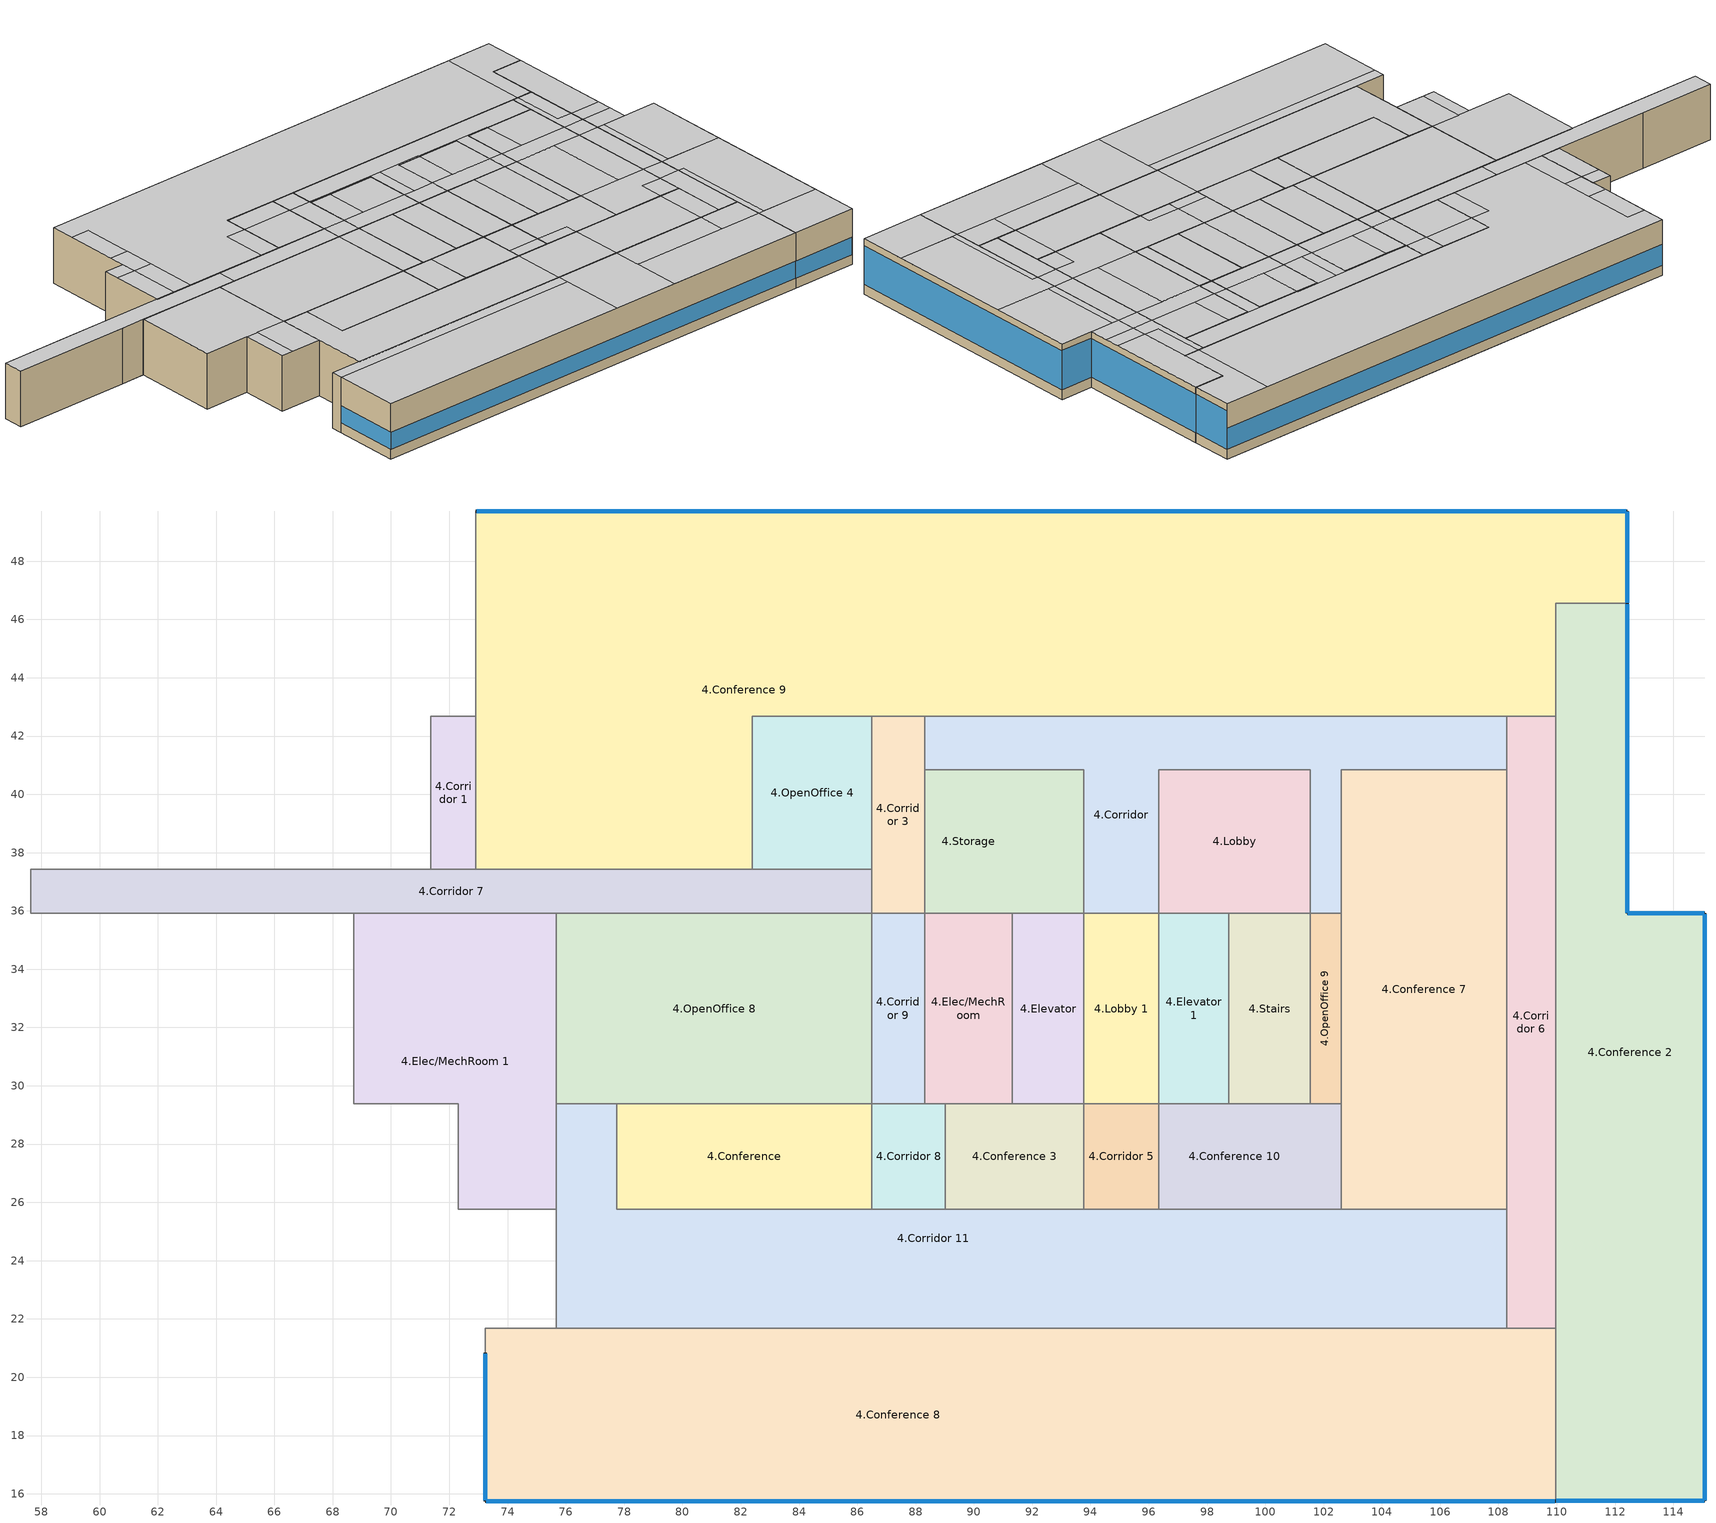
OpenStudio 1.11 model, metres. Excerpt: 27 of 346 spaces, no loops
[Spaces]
4.Conference 8
 floor to P3.Parking Garage: 101.54,21.68 101.54,15.75 73.24,15.75 73.24,21.68 z15.09
 floor to P3.Parking Garage 1: 101.54,21.68 109.96,21.68 109.96,15.75 101.54,15.75 z15.09
 wall outside: 73.24,20.83 73.24,15.75 109.96,15.75 z15.09:19.35
 wall to 4.Corridor 4: 75.68,21.68 73.24,21.68 73.24,20.83 z15.09:19.35
 wall to 4.Corridor 11: 108.28,21.68 75.68,21.68 z15.09:19.35
 wall to 4.Corridor 6: 109.96,21.68 108.28,21.68 z15.09:19.35
 wall to 4.Conference 2: 109.96,15.75 109.96,21.68 z15.09:19.35
 window: 73.24,20.81 73.24,15.78 z15.85:17.17; 73.27,15.75 109.93,15.75 z15.85:17.16
 ceiling to 5.OpenOffice 11: 93.77,20.83 93.77,21.68 73.24,21.68 73.24,20.83 z19.35; 98.97,19.51 106.62,19.51 106.62,21.68 98.97,21.68 z19.35
 ceiling to 5.Conference: 109.96,19.51 109.96,21.68 106.62,21.68 106.62,19.51 z19.35
 ceiling to 5.OpenOffice 1: 93.77,15.75 93.77,20.83 73.24,20.83 73.24,15.75 z19.35
 ceiling to 5.OpenOffice 12: 98.97,15.75 98.97,21.68 93.77,21.68 93.77,15.75 z19.35
 ceiling to 5.OpenOffice 3: 109.96,15.75 109.96,19.51 98.97,19.51 98.97,15.75 z19.35
4.Conference 2
 floor to P3.Parking Garage 1: 112.41,46.55 112.41,35.92 115.08,35.92 115.08,15.75 109.96,15.75 109.96,46.55 z15.09
 wall outside (Spandrel Wall Const): 109.96,15.75 115.08,15.75 115.08,35.92 112.41,35.92 112.41,46.55 z15.09:19.35
 wall to 4.Corridor 6: 109.96,42.67 109.96,21.68 z15.09:19.35
 wall to 4.Conference 9: 112.41,46.55 109.96,46.55 109.96,42.67 z15.09:19.35
 window: 112.41,35.94 112.41,46.53 / 115.08,15.78 115.08,35.89 z15.85:18.83; 109.98,15.75 115.05,15.75 z15.85:17.17; 115.05,35.92 112.44,35.92 z15.85:18.87
 ceiling to 5.Conference 11: 110.5,29.38 110.5,35.92 109.96,35.92 109.96,29.38 z19.35
 ceiling to 5.OpenOffice 9: 115.08,29.38 115.08,35.92 110.5,35.92 110.5,29.38 z19.35
 ceiling to 5.Conference 10: 112.41,38.61 112.41,46.55 109.96,46.55 109.96,38.61 z19.35
 ceiling to 5.OpenOffice 14: 112.41,37.43 112.41,38.61 109.96,38.61 109.96,37.43 z19.35
 ceiling to 5.OpenOffice 11: 115.08,19.51 115.08,29.38 109.96,29.38 109.96,27.67 110.41,27.67 110.41,19.51 z19.35
 ceiling to 5.Conference: 110.41,19.51 110.41,27.67 109.96,27.67 109.96,19.51 z19.35
 ceiling to 5.OpenOffice 3: 115.08,15.75 115.08,19.51 109.96,19.51 109.96,15.75 z19.35
 ceiling to 5.Corridor 2: 112.41,35.92 112.41,37.43 109.96,37.43 109.96,35.92 z19.35
4.Corridor 11
 floor to P3.Parking Garage: 77.75,29.38 77.75,25.76 101.54,25.76 101.54,21.68 75.68,21.68 75.68,29.38 z15.09
 floor to P3.Parking Garage 1: 108.28,25.76 108.28,21.68 101.54,21.68 101.54,25.76 z15.09
 wall to 4.Corridor 4: 75.68,25.76 75.68,21.68 z15.09:19.35
 wall to 4.Elec/MechRoom 1: 75.68,29.38 75.68,25.76 z15.09:19.35
 wall to 4.OpenOffice 8: 77.75,29.38 75.68,29.38 z15.09:19.35
 wall to 4.Conference: 86.5,25.76 77.75,25.76 77.75,29.38 z15.09:19.35
 wall to 4.Corridor 8: 89.02,25.76 86.5,25.76 z15.09:19.35
 wall to 4.Conference 3: 93.77,25.76 89.02,25.76 z15.09:19.35
 wall to 4.Corridor 5: 96.34,25.76 93.77,25.76 z15.09:19.35
 wall to 4.Conference 10: 102.61,25.76 96.34,25.76 z15.09:19.35
 wall to 4.Conference 7: 108.28,25.76 102.61,25.76 z15.09:19.35
 wall to 4.Corridor 6: 108.28,21.68 108.28,25.76 z15.09:19.35
 ceiling to 5.Conference: 108.28,21.68 108.28,25.76 106.62,25.76 106.62,21.68 z19.35
 ceiling to 5.OpenOffice 12: 98.97,21.68 98.97,25.76 93.77,25.76 93.77,21.68 z19.35
 ceiling to 5.OpenOffice 11: 93.77,21.68 93.77,25.76 77.75,25.76 77.75,29.38 75.68,29.38 75.68,21.68 z19.35; 106.62,21.68 106.62,25.76 98.97,25.76 98.97,21.68 z19.35
4.Corridor 6
 floor to P3.Parking Garage 1: 109.96,42.67 109.96,21.68 108.28,21.68 108.28,42.67 z15.09
 wall to 4.Conference 7: 108.28,40.85 108.28,25.76 z15.09:19.35
 wall to 4.Corridor: 108.28,42.67 108.28,40.85 z15.09:19.35
 wall to 4.Conference 9: 109.96,42.67 108.28,42.67 z15.09:19.35
 ceiling to 5.OpenOffice 14: 109.96,37.43 109.96,38.61 108.76,38.61 108.76,42.67 108.28,42.67 108.28,37.43 z19.35
 ceiling to 5.Conference: 109.96,21.68 109.96,27.67 108.28,27.67 108.28,21.68 z19.35
 ceiling to 5.OpenOffice 11: 109.96,27.67 109.96,29.38 108.28,29.38 108.28,27.67 z19.35
 ceiling to 5.Conference 11: 109.96,29.38 109.96,35.92 108.28,35.92 108.28,29.38 z19.35
 ceiling to 5.Conference 10: 109.96,38.61 109.96,42.67 108.76,42.67 108.76,38.61 z19.35
 ceiling to 5.Corridor 2: 109.96,35.92 109.96,37.43 108.28,37.43 108.28,35.92 z19.35
4.Elec/MechRoom 1
 floor to P3.Parking Garage: 75.68,35.92 75.68,25.76 72.31,25.76 72.31,29.38 68.73,29.38 68.73,35.92 z15.09
 wall to 4.OpenOffice 8: 75.68,29.38 75.68,35.92 z15.09:19.35
 wall to 4.Corridor 4: 68.73,35.92 68.73,29.38 72.31,29.38 72.31,25.76 75.68,25.76 z15.09:19.35
 wall to 4.Corridor 7: 75.68,35.92 68.73,35.92 z15.09:19.35
 ceiling to 5.OpenOffice 11: 75.68,25.76 75.68,29.38 73.27,29.38 73.26,25.76 z19.35
 ceiling to 5.Elec/MechRoom 1: 75.68,29.38 75.68,35.92 68.73,35.92 68.73,29.38 z19.35
 ceiling to 5.OpenOffice 7: 73.26,25.76 73.27,29.38 72.31,29.38 72.31,25.76 z19.35
4.Conference
 floor to P3.Parking Garage: 86.5,29.38 86.5,25.76 77.75,25.76 77.75,29.38 z15.09
 wall to 4.Corridor 8: 86.5,25.76 86.5,29.38 z15.09:19.35
 wall to 4.OpenOffice 8: 86.5,29.38 77.75,29.38 z15.09:19.35
 ceiling to 5.OpenOffice 11: 86.5,25.76 86.5,29.38 77.75,29.38 77.75,25.76 z19.35
4.Corridor 8
 floor to P3.Parking Garage: 89.02,29.38 89.02,25.76 86.5,25.76 86.5,29.38 z15.09
 wall to 4.Elec/MechRoom: 89.02,29.38 88.31,29.38 z15.09:19.35
 wall to 4.Conference 3: 89.02,25.76 89.02,29.38 z15.09:19.35
 wall to 4.Corridor 9: 88.31,29.38 86.5,29.38 z15.09:19.35
 ceiling to 5.OpenOffice 11: 89.02,25.76 89.02,29.38 86.5,29.38 86.5,25.76 z19.35
4.Conference 3
 floor to P3.Parking Garage: 93.77,29.38 93.77,25.76 89.02,25.76 89.02,29.38 z15.09
 wall to 4.Elevator: 93.77,29.38 91.32,29.38 z15.09:19.35
 wall to 4.Corridor 5: 93.77,25.76 93.77,29.38 z15.09:19.35
 wall to 4.Elec/MechRoom: 91.32,29.38 89.02,29.38 z15.09:19.35
 ceiling to 5.OpenOffice 11: 93.77,25.76 93.77,29.38 89.02,29.38 89.02,25.76 z19.35
4.Corridor 5
 floor to P3.Parking Garage: 96.34,29.38 96.34,25.76 93.77,25.76 93.77,29.38 z15.09
 wall to 4.Lobby 1: 96.34,29.38 93.77,29.38 z15.09:19.35
 wall to 4.Conference 10: 96.34,25.76 96.34,29.38 z15.09:19.35
 ceiling to 5.OpenOffice 12: 96.34,25.76 96.34,26.71 93.77,26.71 93.77,25.76 z19.35
 ceiling to 5.OpenOffice 11: 96.34,26.71 96.34,29.38 93.77,29.38 93.77,26.71 z19.35
4.Conference 10
 floor to P3.Parking Garage: 101.54,29.38 101.54,25.76 96.34,25.76 96.34,29.38 z15.09
 floor to P3.Parking Garage 1: 102.61,29.38 102.61,25.76 101.54,25.76 101.54,29.38 z15.09
 wall to 4.Elevator 1: 98.75,29.38 96.34,29.38 z15.09:19.35
 wall to 4.Stairs: 101.54,29.38 98.75,29.38 z15.09:19.35
 wall to 4.OpenOffice 9: 102.61,29.38 101.54,29.38 z15.09:19.35
 wall to 4.Conference 7: 102.61,25.76 102.61,29.38 z15.09:19.35
 ceiling to 5.OpenOffice 12: 98.97,25.76 98.97,26.71 96.34,26.71 96.34,25.76 z19.35
 ceiling to 5.OpenOffice 11: 102.61,25.76 102.61,29.38 96.34,29.38 96.34,26.71 98.97,26.71 98.97,25.76 z19.35
4.Conference 7
 floor to P3.Parking Garage 1: 108.28,40.85 108.28,25.76 102.61,25.76 102.61,40.85 z15.09
 wall to 4.OpenOffice 9: 102.61,35.92 102.61,29.38 z15.09:19.35
 wall to 4.Corridor: 108.28,40.85 102.61,40.85 102.61,35.92 z15.09:19.35
 ceiling to 5.Conference 9: 104.37,37.43 104.37,40.85 102.61,40.85 102.61,37.43 z19.35
 ceiling to 5.Conference 11: 108.28,29.38 108.28,35.92 106,35.92 106,29.38 z19.35
 ceiling to 5.Corridor 2: 108.28,35.92 108.28,37.43 102.61,37.43 102.61,35.92 z19.35
 ceiling to 5.OpenOffice 11: 106.62,25.76 106.62,27.67 108.28,27.67 108.28,29.38 102.61,29.38 102.61,25.76 z19.35
 ceiling to 5.PrintRoom: 106,29.38 106,35.92 102.61,35.92 102.61,29.38 z19.35
 ceiling to 5.Conference: 108.28,25.76 108.28,27.67 106.62,27.67 106.62,25.76 z19.35
 ceiling to 5.OpenOffice 14: 108.28,37.43 108.28,40.85 104.37,40.85 104.37,37.43 z19.35
4.OpenOffice 8
 floor to P3.Parking Garage: 86.5,35.92 86.5,29.38 75.68,29.38 75.68,35.92 z15.09
 wall to 4.Corridor 7: 86.5,35.92 75.68,35.92 z15.09:19.35
 wall to 4.Corridor 9: 86.5,29.38 86.5,35.92 z15.09:19.35
 ceiling to 5.Restroom: 86.5,29.38 86.5,35.92 75.68,35.92 75.68,29.38 z19.35
4.Corridor 9
 floor to P3.Parking Garage: 88.31,35.92 88.31,29.38 86.5,29.38 86.5,35.92 z15.09
 wall to 4.Corridor 3: 88.31,35.92 86.5,35.92 z15.09:19.35
 wall to 4.Elec/MechRoom: 88.31,29.38 88.31,35.92 z15.09:19.35
 ceiling to 5.Corridor: 88.31,29.38 88.31,35.92 86.5,35.92 86.5,29.38 z19.35
4.Elec/MechRoom
 floor to P3.Parking Garage: 91.32,35.92 91.32,29.38 88.31,29.38 88.31,35.92 z15.09
 wall to 4.Elevator: 91.32,29.38 91.32,35.92 z15.09:19.35
 wall to 4.Storage: 91.32,35.92 88.31,35.92 z15.09:19.35
 ceiling to 5.Elec/MechRoom: 91.32,29.38 91.32,35.92 88.31,35.92 88.31,29.38 z19.35
4.Elevator
 floor to P3.Elevator: 93.77,35.92 93.77,29.38 91.32,29.38 91.32,35.92 z15.09
 wall to 4.Storage: 93.77,35.92 91.32,35.92 z15.09:19.35
 wall to 4.Lobby 1: 93.77,29.38 93.77,35.92 z15.09:19.35
 ceiling to 5.Elevator 1: 93.77,29.38 93.77,35.92 91.32,35.92 91.32,29.38 z19.35
4.Lobby 1
 floor to P3.Lobby: 96.34,35.92 96.34,29.38 93.77,29.38 93.77,35.92 z15.09
 wall to 4.Elevator 1: 96.34,29.38 96.34,35.92 z15.09:19.35
 wall to 4.Corridor: 96.34,35.92 93.77,35.92 z15.09:19.35
 ceiling to 5.Lobby 1: 96.34,29.38 96.34,35.92 93.77,35.92 93.77,29.38 z19.35
4.Elevator 1
 floor to P3.Elevator 1: 98.75,35.92 98.75,29.38 96.34,29.38 96.34,35.92 z15.09
 wall to 4.Stairs: 98.75,29.38 98.75,35.92 z15.09:19.35
 wall to 4.Lobby: 98.75,35.92 96.34,35.92 z15.09:19.35
 ceiling to 5.Elevator: 98.75,29.38 98.75,35.92 96.34,35.92 96.34,29.38 z19.35
4.Stairs
 floor to P3.Stairs 2: 101.54,35.92 101.54,29.38 98.75,29.38 98.75,35.92 z15.09
 wall to 4.OpenOffice 9: 101.54,29.38 101.54,35.92 z15.09:19.35
 wall to 4.Lobby: 101.54,35.92 98.75,35.92 z15.09:19.35
 ceiling to 5.Stairs 1: 101.54,29.38 101.54,35.92 98.75,35.92 98.75,29.38 z19.35
4.OpenOffice 9
 floor to P3.Parking Garage 1: 102.61,35.92 102.61,29.38 101.54,29.38 101.54,35.92 z15.09
 wall to 4.Corridor: 102.61,35.92 101.54,35.92 z15.09:19.35
 ceiling to 5.PrintRoom: 102.61,29.38 102.61,35.92 101.54,35.92 101.54,29.38 z19.35
4.Corridor 7
 floor to P3.Parking Garage: 86.5,37.43 86.5,35.92 57.64,35.92 57.64,37.43 z15.09
 wall to 4.Corridor 4: 66.88,35.92 68.73,35.92 z15.09:19.35
 wall to 4.Restroom 4: 57.64,35.92 66.88,35.92 z15.09:19.35
 wall to 4.Corridor 10: 57.64,37.43 57.64,35.92 z15.09:19.35
 wall to 4.BreakRoom: 63.7,37.43 57.64,37.43 z15.09:19.35
 wall to 4.Storage 1: 71.36,37.43 63.7,37.43 z15.09:19.35
 wall to 4.Corridor 1: 72.91,37.43 71.36,37.43 z15.09:19.35
 wall to 4.Conference 9: 82.39,37.43 72.91,37.43 z15.09:19.35
 wall to 4.OpenOffice 4: 86.5,37.43 82.39,37.43 z15.09:19.35
 wall to 4.Corridor 3: 86.5,35.92 86.5,37.43 z15.09:19.35
 ceiling to 5.Corridor 2: 86.5,35.92 86.5,37.43 77,37.43 77,35.92 z19.35
 ceiling to 5.Corridor 3: 77,35.92 77,37.43 57.64,37.43 57.64,35.92 z19.35
4.Corridor 3
 floor to P3.Parking Garage: 88.31,42.67 88.31,35.92 86.5,35.92 86.5,42.67 z15.09
 wall to 4.Storage: 88.31,35.92 88.31,40.85 z15.09:19.35
 wall to 4.OpenOffice 4: 86.5,42.67 86.5,37.43 z15.09:19.35
 wall to 4.Conference 9: 88.31,42.67 86.5,42.67 z15.09:19.35
 wall to 4.Corridor: 88.31,40.85 88.31,42.67 z15.09:19.35
 ceiling to 5.OpenOffice 14: 88.31,40.93 88.31,42.67 86.5,42.67 86.5,40.93 z19.35
 ceiling to 5.Conference 8: 88.31,37.43 88.31,40.93 86.5,40.93 86.5,37.43 z19.35
 ceiling to 5.Corridor 2: 88.31,35.92 88.31,37.43 86.5,37.43 86.5,35.92 z19.35
4.Storage
 floor to P3.Parking Garage 1: 93.77,40.85 93.77,35.92 91.32,35.92 91.32,40.85 z15.09
 floor to P3.Parking Garage: 88.31,40.85 91.32,40.85 91.32,35.92 88.31,35.92 z15.09
 wall to 4.Corridor: 93.77,35.92 93.77,40.85 88.31,40.85 z15.09:19.35
 ceiling to 5.Corridor 2: 93.77,35.92 93.77,37.43 88.31,37.43 88.31,35.92 z19.35
 ceiling to 5.Lobby: 93.77,37.43 93.77,40.85 90.09,40.85 90.09,37.43 z19.35
 ceiling to 5.Conference 8: 90.09,37.43 90.09,40.85 88.31,40.85 88.31,37.43 z19.35
4.Corridor
 floor to P3.Parking Garage 1: 91.32,42.67 108.28,42.67 108.28,40.85 96.34,40.85 96.34,35.92 93.77,35.92 93.77,40.85 91.32,40.85 z15.09; 102.61,40.85 102.61,35.92 101.54,35.92 101.54,40.85 z15.09
 floor to P3.Parking Garage: 91.32,42.67 91.32,40.85 88.31,40.85 88.31,42.67 z15.09
 wall to 4.Conference 9: 108.28,42.67 88.31,42.67 z15.09:19.35
 wall to 4.Lobby: 96.34,35.92 96.34,40.85 101.54,40.85 101.54,35.92 z15.09:19.35
 ceiling to 5.Corridor 2: 102.61,35.92 102.61,37.43 101.54,37.43 101.54,35.92 z19.35; 96.34,35.92 96.34,37.43 93.77,37.43 93.77,35.92 z19.35
 ceiling to 5.Lobby: 94.66,37.43 94.66,40.93 90.09,40.93 90.09,40.85 93.77,40.85 93.77,37.43 z19.35
 ceiling to 5.Conference 6: 96.34,37.43 96.34,40.85 98.18,40.85 98.18,40.93 94.66,40.93 94.66,37.43 z19.35
 ceiling to 5.Conference 8: 90.09,40.85 90.09,40.93 88.31,40.93 88.31,40.85 z19.35
 ceiling to 5.OpenOffice 14: 108.28,40.85 108.28,42.67 88.31,42.67 88.31,40.93 104.37,40.93 104.37,40.85 z19.35
 ceiling to 5.Conference 9: 102.61,37.43 102.61,40.85 104.37,40.85 104.37,40.93 98.18,40.93 98.18,40.85 101.54,40.85 101.54,37.43 z19.35
4.Lobby
 floor to P3.Parking Garage 1: 101.54,40.85 101.54,35.92 96.34,35.92 96.34,40.85 z15.09
 ceiling to 5.Corridor 2: 101.54,35.92 101.54,37.43 96.34,37.43 96.34,35.92 z19.35
 ceiling to 5.Conference 9: 98.18,37.43 101.54,37.43 101.54,40.85 98.18,40.85 z19.35
 ceiling to 5.Conference 6: 98.18,37.43 98.18,40.85 96.34,40.85 96.34,37.43 z19.35
4.Corridor 1
 floor to P3.Parking Garage: 72.91,42.67 72.91,37.43 71.36,37.43 71.36,42.67 z15.09
 wall to 4.Conference 6: 72.91,42.67 71.36,42.67 z15.09:19.35
 wall to 4.Conference 9: 72.91,37.43 72.91,42.67 z15.09:19.35
 wall to 4.Storage 1: 71.36,42.67 71.36,37.43 z15.09:19.35
 ceiling to 5.Storage: 72.91,41.51 72.91,42.67 71.36,42.67 71.36,41.51 z19.35
 ceiling to 5.Conference 5: 72.91,37.43 72.91,41.51 71.36,41.51 71.36,37.43 z19.35
4.Conference 9
 floor to P3.Parking Garage 1: 112.41,49.72 112.41,46.55 109.96,46.55 109.96,42.67 91.32,42.67 91.32,49.72 z15.09
 floor to P3.Parking Garage: 72.91,49.72 91.32,49.72 91.32,42.67 82.39,42.67 82.39,37.43 72.91,37.43 z15.09
 wall outside: 112.41,46.55 112.41,49.72 72.91,49.72 z15.09:19.35
 wall to 4.OpenOffice 4: 82.39,37.43 82.39,42.67 86.5,42.67 z15.09:19.35
 wall to 4.Conference 6: 72.91,49.72 72.91,42.67 z15.09:19.35
 window: 112.39,49.72 72.94,49.72 z15.85:17.48; 112.41,46.58 112.41,49.7 z15.85:18.83
 ceiling to 5.Storage: 74.42,41.51 74.42,43.89 72.91,43.89 72.91,41.51 z19.35
 ceiling to 5.Conference 10: 109.96,42.67 109.96,46.55 112.41,46.55 112.41,49.72 108.76,49.72 108.76,42.67 z19.35
 ceiling to 5.Conference 5: 74.42,37.43 74.42,41.51 72.91,41.51 72.91,37.43 z19.35
 ceiling to 5.Conference 8: 82.39,37.43 82.39,40.93 80.85,40.93 80.85,37.43 z19.35
 ceiling to 5.OpenOffice 14: 80.85,37.43 80.85,40.93 82.39,40.93 82.39,42.67 108.76,42.67 108.76,49.72 72.91,49.72 72.91,47.88 74.42,47.88 74.42,37.43 z19.35
 ceiling to 5.Conference 12: 72.91,43.89 74.42,43.89 74.42,47.88 72.91,47.88 z19.35
4.OpenOffice 4
 floor to P3.Parking Garage: 86.5,42.67 86.5,37.43 82.39,37.43 82.39,42.67 z15.09
 ceiling to 5.Conference 8: 86.5,37.43 86.5,40.93 82.39,40.93 82.39,37.43 z19.35
 ceiling to 5.OpenOffice 14: 86.5,40.93 86.5,42.67 82.39,42.67 82.39,40.93 z19.35
[Building]
Building 1: Space Type=OpenOffice; Default Construction Set=Proposed Construction Set; Default Schedule Set=90.1-2007 - Office - OpenOffice Schedule Set
[ClimateZones]
Climate Zone Institution Name 1=ASHRAE; Climate Zone Document Name 1=ANSI/ASHRAE Standard 169; Climate Zone Document Year 1=2006; Climate Zone Institution Name 2=CEC; Climate Zone Document Name 2=California Climate Zone Descriptions; Climate Zone Document Year 2=1995
[Site]
Denver Intl Ap: Latitude {deg}=39.83; Longitude {deg}=-104.65; Time Zone {hr}=-7; Elevation {m}=1650
[SizingPeriod:DesignDay] Barometric Pressure {Pa}=83011; Sky Clearness=0; Rain Indicator=0; Snow Indicator=0; Day of Month=21; Daylight Saving Time Indicator=0; Dry-Bulb Temperature Range Modifier Type=DefaultMultipliers
Name | Maximum Dry-Bulb Temperature {C} | Daily Dry-Bulb Temperature Range {deltaC} | Humidity Indicating Conditions at Maximum Dry-Bulb | Wind Speed {m/s} | Wind Direction {deg} | Month | Day Type | Humidity Indicating Type | Solar Model Indicator | ASHRAE Taub | ASHRAE Taud
Denver Intl Ap Ann Clg .4% Condns DP=>MDB | 19.9 | 15.2 | 16 | 4.2 | 80 | 7 | SummerDesignDay | Dewpoint | ASHRAETau | 0.424 | 2.012
Denver Intl Ap Ann Hum_n 99.6% Condns DP=>MCDB | -11.7 | 0 | -21.5 | 3.3 | 160 | 12 | WinterDesignDay | Dewpoint | ASHRAEClearSky
Denver Intl Ap Ann Htg 99.6% Condns DB | -17.4 | 0 | -17.4 | 3.3 | 160 | 12 | WinterDesignDay | Wetbulb | ASHRAEClearSky
Denver Intl Ap Ann Clg .4% Condns WB=>MDB | 27.3 | 15.2 | 18.3 | 4.2 | 80 | 7 | SummerDesignDay | Wetbulb | ASHRAETau | 0.424 | 2.012
[Construction]
ExtSlabCarpet 4in ClimateZone 1-8: MAT-CC05 4 HW CONCRETE, CP02 CARPET PAD
Exterior Door: F08 Metal surface, I01 25mm insulation board
Interior Ceiling: M11 100mm lightweight concrete, F05 Ceiling air space resistance, F16 Acoustic tile
Interior Door; Interior Partition: G05 25mm wood
Interior Floor: F16 Acoustic tile, F05 Ceiling air space resistance, M11 100mm lightweight concrete
Interior Wall: G01a 19mm gypsum board, F04 Wall air space resistance, G01a 19mm gypsum board
Interior Window: Clear 3mm
90.1-2007 Nonres 5B Skylight without Curb: Theoretical Glass [146]
VE 1-45 C: VE 1-45 WM
Spandrel Wall Const: MAT-SHEATH 1, Wall Insulation Spandrel, 1/2IN Gypsum 1
Precast Concrete Panel Wall Construction: MAT-SHEATH 1, Wall Insulation Precast concrete panels, 1/2IN Gypsum 1
R-30 Roof Construction: Roof Membrane 1, Roof Insulation [14]_R-value 30.0 (ft^2*h*R/Btu), Metal Decking 1
[Material] Thermal Absorptance=0.9
Name | Roughness | Thickness {m} | Conductivity {W/m-K} | Density {kg/m3} | Specific Heat {J/kg-K} | Solar Absorptance | Visible Absorptance
Wall Insulation Spandrel | MediumRough | 0.0508 | 0.0432 | 91 | 837 | 0.5 | 0.5
MAT-CC05 4 HW CONCRETE | Rough | 0.1016 | 1.311 | 2240 | 836.8 | 0.7 | 0.7
F08 Metal surface | Smooth | 0.0008 | 45.28 | 7824 | 500 | 0.7 | 0.7
I01 25mm insulation board | MediumRough | 0.0254 | 0.03 | 43 | 1210 | 0.7 | 0.7
M11 100mm lightweight concrete | MediumRough | 0.1016 | 0.53 | 1280 | 840 | 0.7 | 0.7
F16 Acoustic tile | MediumSmooth | 0.0191 | 0.06 | 368 | 590 | 0.7 | 0.7
G05 25mm wood | MediumSmooth | 0.0254 | 0.15 | 608 | 1630 | 0.7 | 0.7
G01a 19mm gypsum board | MediumSmooth | 0.019 | 0.16 | 800 | 1090 | 0.7 | 0.7
1/2IN Gypsum 1 | Smooth | 0.01271 | 0.16 | 784.9 | 830 | 0.92 | 0.92
Roof Membrane 1 | VeryRough | 0.0095 | 0.16 | 1121.29 | 1460 | 0.7 | 0.7
Metal Decking 1 | MediumSmooth | 0.001524 | 45.006 | 7680 | 418.4 | 0.7 | 0.3
Wall Insulation Precast concrete panels | MediumRough | 0.0949646 | 0.045 | 265 | 836.8 | 0.7 | 0.7
Roof Insulation [14]_R-value 30.0 (ft^2*h*R/Btu) | MediumRough | 0.258882 | 0.049 | 265 | 836.8 | 0.7 | 0.7
[Material:NoMass] Thermal Absorptance=0.9; Solar Absorptance=0.7
Name | Roughness | Thermal Resistance {m2-K/W} | Visible Absorptance
CP02 CARPET PAD | Smooth | 0.1 | 0.8
MAT-SHEATH 1 | Rough | 0.36256 | 0.7
[WindowMaterial:Glazing] Optical Data Type=SpectralAverage; Thickness {m}=0.003; Infrared Transmittance at Normal Incidence=0
Name | Solar Transmittance at Normal Incidence | Front Side Solar Reflectance at Normal Incidence | Back Side Solar Reflectance at Normal Incidence | Visible Transmittance at Normal Incidence | Front Side Visible Reflectance at Normal Incidence | Back Side Visible Reflectance at Normal Incidence | Front Side Infrared Hemispherical Emissivity | Back Side Infrared Hemispherical Emissivity | Conductivity {W/m-K} | Dirt Correction Factor for Solar and Visible Transmittance | Solar Diffusing
Clear 3mm | 0.837 | 0.075 | 0 | 0.898 | 0.081 | 0 | 0.84 | 0.84 | 0.9 | 1 | Yes
Theoretical Glass [146] | 0.481761 | 0.468239 | 0.468239 | 0.621562 | 0.328438 | 0.328438 | 0.9 | 0.9 | 0.03026
[WindowMaterial:SimpleGlazingSystem]
VE 1-45 WM: U-Factor {W/m2-K}=2.39623; Solar Heat Gain Coefficient=0.285; Visible Transmittance=0.336
[Material:AirGap]
Name | Thermal Resistance {m2-K/W}
F05 Ceiling air space resistance | 0.18
F04 Wall air space resistance | 0.15
[DefaultSurfaceConstructions]
Name | Floor Construction | Wall Construction | Roof Ceiling Construction
Default Surface Constructions 188 | Interior Floor | Interior Wall | Interior Ceiling
Default Surface Constructions 189 | ExtSlabCarpet 4in ClimateZone 1-8 | ExtSlabCarpet 4in ClimateZone 1-8 | ExtSlabCarpet 4in ClimateZone 1-8
Default Surface Constructions 187 adj ext wall insulation adj ext wall insulation adj roof insulation | ExtSlabCarpet 4in ClimateZone 1-8 | Precast Concrete Panel Wall Construction | R-30 Roof Construction
[DefaultSubSurfaceConstructions]
Name | Fixed Window Construction | Operable Window Construction | Door Construction | Skylight Construction | Tubular Daylight Dome Construction | Tubular Daylight Diffuser Construction
Default Sub Surface Constructions 125 | VE 1-45 C | VE 1-45 C | Exterior Door | 90.1-2007 Nonres 5B Skylight without Curb | Interior Window | Interior Window
Default Sub Surface Constructions 126 | Interior Window | Interior Window | Interior Door
[DefaultConstructionSet]
Proposed Construction Set: Default Exterior Surface Constructions=Default Surface Constructions 187 adj ext wall insulation adj ext wall insulation adj roof insulation; Default Interior Surface Constructions=Default Surface Constructions 188; Default Ground Contact Surface Constructions=Default Surface Constructions 189; Default Exterior SubSurface Constructions=Default Sub Surface Constructions 125; Default Interior SubSurface Constructions=Default Sub Surface Constructions 126; Interior Partition Construction=Interior Partition
[SpaceType] Standards Building Type=Office
Name | Default Schedule Set | Design Specification Outdoor Air Object | Standards Space Type
Conference | 90.1-2007 - Office - Conference Schedule Set | 90.1-2007 - Office - Conference Ventilation | Conference
Corridor | 90.1-2007 - Office - Corridor Schedule Set | 90.1-2007 - Office - Corridor Ventilation | Corridor
Elec/MechRoom | 90.1-2007 - Office - Elec/MechRoom Schedule Set | 90.1-2007 - Office - Elec/MechRoom Ventilation | Elec/MechRoom
Lobby | 90.1-2007 - Office - Lobby Schedule Set | 90.1-2007 - Office - Lobby Ventilation | Lobby
OpenOffice | 90.1-2007 - Office - OpenOffice Schedule Set | 90.1-2007 - Office - OpenOffice Ventilation | OpenOffice
Stair | 90.1-2007 - Office - Stair Schedule Set | 90.1-2007 - Office - Stair Ventilation | Stair
Storage | 90.1-2007 - Office - Storage Schedule Set | 90.1-2007 - Office - Storage Ventilation | Storage
Elevator |  |  | Corridor
Stairs | 90.1-2007 - Retail - Back_Space Schedule Set | 90.1-2007 - Retail - Back_Space Ventilation | Stair
[DefaultScheduleSet]
Name | Number of People Schedule | People Activity Level Schedule | Lighting Schedule | Electric Equipment Schedule | Infiltration Schedule
90.1-2007 - Office - Conference Schedule Set; 90.1-2007 - Office - Corridor Schedule Set; 90.1-2007 - Office - Lobby Schedule Set; 90.1-2007 - Office - OpenOffice Schedule Set | Medium Office Bldg Occ | Medium Office Activity | Office Bldg Light | Medium Office Bldg Equip | Medium Office Infil Quarter On
90.1-2007 - Office - Elec/MechRoom Schedule Set |  |  | Office Bldg Light | Medium Office Bldg Equip | Medium Office Infil Quarter On
90.1-2007 - Office - Stair Schedule Set; 90.1-2007 - Office - Storage Schedule Set |  |  | Office Bldg Light |  | Medium Office Infil Quarter On
90.1-2007 - Retail - Back_Space Schedule Set | Retail Bldg Occ | Retail Activity | Retail Bldg Light | Retail Bldg Equip | Retail Infil Half On
[Lights:Definition] Design Level Calculation Method=Watts/Area
Name | Watts per Space Floor Area {W/m2}
90.1-2007 - Office - Conference Lights Definition | 6.78126
90.1-2007 - Office - Corridor Lights Definition | 5.27432
90.1-2007 - Office - Elec/MechRoom Lights Definition | 6.45835
90.1-2007 - Office - Lobby Lights Definition | 16.5764
90.1-2007 - Office - OpenOffice Lights Definition | 3.33681
90.1-2007 - Office - Stair Lights Definition | 3.65973
90.1-2007 - Office - Storage Lights Definition | 3.01389
90.1-2007 - Retail - Back_Space Lights Definition | 8.61113
[Lights]
Name | Lights Definition | Space or SpaceType
90.1-2007 - Office - Conference Lights | 90.1-2007 - Office - Conference Lights Definition | Conference
90.1-2007 - Office - Corridor Lights | 90.1-2007 - Office - Corridor Lights Definition | Corridor
90.1-2007 - Office - Elec/MechRoom Lights | 90.1-2007 - Office - Elec/MechRoom Lights Definition | Elec/MechRoom
90.1-2007 - Office - Lobby Lights | 90.1-2007 - Office - Lobby Lights Definition | Lobby
90.1-2007 - Office - OpenOffice Lights | 90.1-2007 - Office - OpenOffice Lights Definition | OpenOffice
90.1-2007 - Office - Stair Lights | 90.1-2007 - Office - Stair Lights Definition | Stair
90.1-2007 - Office - Storage Lights | 90.1-2007 - Office - Storage Lights Definition | Storage
90.1-2007 - Retail - Back_Space Lights 1 | 90.1-2007 - Retail - Back_Space Lights Definition | Stairs
[DesignSpecification:OutdoorAir] Outdoor Air Method=Sum
Name | Outdoor Air Flow per Person {m3/s-person} | Outdoor Air Flow per Floor Area {m3/s-m2}
90.1-2007 - Office - Conference Ventilation; 90.1-2007 - Office - Lobby Ventilation; 90.1-2007 - Office - OpenOffice Ventilation | 0.00235974 | 0.0003048
90.1-2007 - Office - Corridor Ventilation; 90.1-2007 - Office - Stair Ventilation |  | 0.0003048
90.1-2007 - Office - Elec/MechRoom Ventilation; 90.1-2007 - Office - Storage Ventilation; 90.1-2007 - Retail - Back_Space Ventilation |  | 0.0006096
[People:Definition] Number of People Calculation Method=People/Area; Fraction Radiant=0.3
Name | People per Space Floor Area {person/m2}
90.1-2007 - Office - Conference People Definition | 0.538196
90.1-2007 - Office - Corridor People Definition | 0.0107639
90.1-2007 - Office - Lobby People Definition | 0.107639
90.1-2007 - Office - OpenOffice People Definition | 0.0565105
90.1-2007 - Retail - Back_Space People Definition | 0.0358438
[People]
Name | People Definition | Space or SpaceType
90.1-2007 - Office - Conference People | 90.1-2007 - Office - Conference People Definition | Conference
90.1-2007 - Office - Corridor People | 90.1-2007 - Office - Corridor People Definition | Corridor
90.1-2007 - Office - Lobby People | 90.1-2007 - Office - Lobby People Definition | Lobby
90.1-2007 - Office - OpenOffice People | 90.1-2007 - Office - OpenOffice People Definition | OpenOffice
90.1-2007 - Retail - Back_Space People 1 | 90.1-2007 - Retail - Back_Space People Definition | Stairs
[SpaceInfiltration:DesignFlowRate] Design Flow Rate Calculation Method=Flow/ExteriorArea; Flow per Exterior Surface Area {m3/s-m2}=0.000226568
Name | Space or SpaceType
90.1-2007 - Office - Conference Infiltration | Conference
90.1-2007 - Office - Corridor Infiltration | Corridor
90.1-2007 - Office - Elec/MechRoom Infiltration | Elec/MechRoom
90.1-2007 - Office - Lobby Infiltration | Lobby
90.1-2007 - Office - OpenOffice Infiltration | OpenOffice
90.1-2007 - Office - Stair Infiltration | Stair
90.1-2007 - Office - Storage Infiltration | Storage
90.1-2007 - Retail - Back_Space Infiltration 1 | Stairs
[ElectricEquipment:Definition] Design Level Calculation Method=Watts/Area
Name | Watts per Space Floor Area {W/m2}
90.1-2007 - Office - Conference Electric Equipment Definition | 3.98265
90.1-2007 - Office - Corridor Electric Equipment Definition | 1.72223
90.1-2007 - Office - Elec/MechRoom Electric Equipment Definition | 2.90626
90.1-2007 - Office - Lobby Electric Equipment Definition | 0.753474
90.1-2007 - Office - OpenOffice Electric Equipment Definition | 7.64238
Elevator Load | 107.639
90.1-2007 - Retail - Back_Space Electric Equipment Definition | 5.8771
[ElectricEquipment]
Name | Electric Equipment Definition | Space or SpaceType | Schedule
90.1-2007 - Office - Conference Electric Equipment | 90.1-2007 - Office - Conference Electric Equipment Definition | Conference
90.1-2007 - Office - Corridor Electric Equipment | 90.1-2007 - Office - Corridor Electric Equipment Definition | Corridor
90.1-2007 - Office - Elec/MechRoom Electric Equipment | 90.1-2007 - Office - Elec/MechRoom Electric Equipment Definition | Elec/MechRoom
90.1-2007 - Office - Lobby Electric Equipment | 90.1-2007 - Office - Lobby Electric Equipment Definition | Lobby
90.1-2007 - Office - OpenOffice Electric Equipment | 90.1-2007 - Office - OpenOffice Electric Equipment Definition | OpenOffice
Electric Equipment 1 | Elevator Load | Elevator | Elevator Commerical Sch
90.1-2007 - Retail - Back_Space Electric Equipment 1 | 90.1-2007 - Retail - Back_Space Electric Equipment Definition | Stairs
[ThermostatSetpoint:DualSetpoint]
Name | Heating Setpoint Temperature Schedule | Cooling Setpoint Temperature Schedule
4.Lobby Zone Thermostat; 4.Conference Zone Thermostat; 4.Corridor Zone Thermostat; 4.Corridor 1 Zone Thermostat; 4.Storage Zone Thermostat; 4.Corridor 3 Zone Thermostat; 4.Corridor 5 Zone Thermostat; 4.OpenOffice 4 Zone Thermostat; 4.Conference 2 Zone Thermostat; 4.Lobby 1 Zone Thermostat; 4.Corridor 6 Zone Thermostat; 4.Conference 3 Zone Thermostat; 4.Conference 7 Zone Thermostat; 4.Corridor 7 Zone Thermostat; 4.Conference 8 Zone Thermostat; 4.OpenOffice 8 Zone Thermostat; 4.Conference 9 Zone Thermostat; 4.Corridor 8 Zone Thermostat; 4.Corridor 9 Zone Thermostat; 4.OpenOffice 9 Zone Thermostat; 4.Corridor 11 Zone Thermostat; 4.Conference 10 Zone Thermostat | Medium Office HtgSetp | Medium Office ClgSetp
4.Elec/MechRoom Zone Thermostat; 4.Stairs Zone Thermostat; 4.Elec/MechRoom 1 Zone Thermostat | Unit Heater Htg Sch | Unit Heater Clg Sch
[Space] Building Story=4
Name | Space Type | Thermal Zone
4.Conference 8 | Conference | 4.Conference 8 Zone
4.Conference 2 | Conference | 4.Conference 2 Zone
4.Corridor 11 | Corridor | 4.Corridor 11 Zone
4.Corridor 6 | Corridor | 4.Corridor 6 Zone
4.Elec/MechRoom 1 | Elec/MechRoom | 4.Elec/MechRoom 1 Zone
4.Conference | Conference | 4.Conference Zone
4.Corridor 8 | Corridor | 4.Corridor 8 Zone
4.Conference 3 | Conference | 4.Conference 3 Zone
4.Corridor 5 | Corridor | 4.Corridor 5 Zone
4.Conference 10 | Conference | 4.Conference 10 Zone
4.Conference 7 | Conference | 4.Conference 7 Zone
4.OpenOffice 8 |  | 4.OpenOffice 8 Zone
4.Corridor 9 | Corridor | 4.Corridor 9 Zone
4.Elec/MechRoom | Elec/MechRoom | 4.Elec/MechRoom Zone
4.Elevator | Elevator | 4.Elevator Zone
4.Lobby 1 | Lobby | 4.Lobby 1 Zone
4.Elevator 1 | Elevator | 4.Elevator 1 Zone
4.Stairs | Stairs | 4.Stairs Zone
4.OpenOffice 9 |  | 4.OpenOffice 9 Zone
4.Corridor 7 | Corridor | 4.Corridor 7 Zone
4.Corridor 3 | Corridor | 4.Corridor 3 Zone
4.Storage | Storage | 4.Storage Zone
4.Corridor | Corridor | 4.Corridor Zone
4.Lobby | Lobby | 4.Lobby Zone
4.Corridor 1 | Corridor | 4.Corridor 1 Zone
4.Conference 9 | Conference | 4.Conference 9 Zone
4.OpenOffice 4 |  | 4.OpenOffice 4 Zone
[BuildingStory]
4
[ThermalZone] Use Ideal Air Loads=No
Name | Thermostat
4.Lobby Zone | 4.Lobby Zone Thermostat
4.Conference Zone | 4.Conference Zone Thermostat
4.Corridor Zone | 4.Corridor Zone Thermostat
4.Corridor 1 Zone | 4.Corridor 1 Zone Thermostat
4.Storage Zone | 4.Storage Zone Thermostat
4.Corridor 3 Zone | 4.Corridor 3 Zone Thermostat
4.Elevator Zone; 4.Elevator 1 Zone
4.Elec/MechRoom Zone | 4.Elec/MechRoom Zone Thermostat
4.Corridor 5 Zone | 4.Corridor 5 Zone Thermostat
4.OpenOffice 4 Zone | 4.OpenOffice 4 Zone Thermostat
4.Conference 2 Zone | 4.Conference 2 Zone Thermostat
4.Lobby 1 Zone | 4.Lobby 1 Zone Thermostat
4.Corridor 6 Zone | 4.Corridor 6 Zone Thermostat
4.Conference 3 Zone | 4.Conference 3 Zone Thermostat
4.Stairs Zone | 4.Stairs Zone Thermostat
4.Elec/MechRoom 1 Zone | 4.Elec/MechRoom 1 Zone Thermostat
4.Conference 7 Zone | 4.Conference 7 Zone Thermostat
4.Corridor 7 Zone | 4.Corridor 7 Zone Thermostat
4.Conference 8 Zone | 4.Conference 8 Zone Thermostat
4.OpenOffice 8 Zone | 4.OpenOffice 8 Zone Thermostat
4.Conference 9 Zone | 4.Conference 9 Zone Thermostat
4.Corridor 8 Zone | 4.Corridor 8 Zone Thermostat
4.Corridor 9 Zone | 4.Corridor 9 Zone Thermostat
4.OpenOffice 9 Zone | 4.OpenOffice 9 Zone Thermostat
4.Corridor 11 Zone | 4.Corridor 11 Zone Thermostat
4.Conference 10 Zone | 4.Conference 10 Zone Thermostat
[Schedule:Ruleset]
Name | Default Day Schedule | Summer Design Day Schedule | Winter Design Day Schedule
Office Bldg Light | Office Bldg Light Default Schedule | Office Bldg Light Summer Design Day | Office Bldg Light Winter Design Day
Medium Office HtgSetp | Medium Office HtgSetp Default Schedule | Medium Office HtgSetp Summer Design Day | Medium Office HtgSetp Winter Design Day
Medium Office ClgSetp | Medium Office ClgSetp Default Schedule | Medium Office ClgSetp Summer Design Day | Medium Office ClgSetp Winter Design Day
Medium Office Bldg Occ | Medium Office Bldg Occ Default Schedule | Medium Office Bldg Occ Summer Design Day | Medium Office Bldg Occ Winter Design Day
Medium Office Activity | Medium Office Activity Default Schedule | Medium Office Activity Summer Design Day | Medium Office Activity Winter Design Day
Medium Office Infil Quarter On | Medium Office Infil Quarter On Default Schedule | Medium Office Infil Quarter On Summer Design Day | Medium Office Infil Quarter On Winter Design Day
Medium Office Bldg Equip | Medium Office Bldg Equip Default Schedule | Medium Office Bldg Equip Summer Design Day | Medium Office Bldg Equip Winter Design Day
Unit Heater Htg Sch | Schedule Day 15
Unit Heater Clg Sch | Schedule Day 16
Elevator Commerical Sch | Schedule Day 17
Retail Bldg Occ | Retail Bldg Occ Default Schedule | Retail Bldg Occ Summer Design Day | Retail Bldg Occ Winter Design Day
Retail Activity | Retail Activity Default Schedule | Retail Activity Summer Design Day | Retail Activity Winter Design Day
Retail Bldg Light | Retail Bldg Light Default Schedule | Retail Bldg Light Summer Design Day | Retail Bldg Light Winter Design Day
Retail Bldg Equip | Retail Bldg Equip Default Schedule | Retail Bldg Equip Summer Design Day | Retail Bldg Equip Winter Design Day
Retail Infil Half On | Retail Infil Half On Default Schedule | Retail Infil Half On Summer Design Day | Retail Infil Half On Winter Design Day
[Schedule:Day]
Office Bldg Light Default Schedule: 5, 0, 0.05, 7, 0, 0.1, 8, 0, 0.3, 17, 0, 0.9, 18, 0, 0.7, 20, 0, 0.5, 22, 0, 0.3, 23, 0, 0.1, 24, 0, 0.05
Office Bldg Light Summer Design Day; Medium Office Infil Quarter On Rule 1 Day Schedule; Medium Office Bldg Equip Summer Design Day; Retail Bldg Occ Summer Design Day; Retail Bldg Occ Winter Design Day; Retail Bldg Light Summer Design Day; Retail Bldg Equip Summer Design Day; Retail Infil Half On Winter Design Day: 24, 0, 1
Office Bldg Light Winter Design Day; Medium Office Bldg Occ Winter Design Day; Medium Office Bldg Occ Rule 1 Day Schedule; Medium Office Bldg Equip Winter Design Day; Schedule Day 17; Retail Bldg Light Winter Design Day; Retail Bldg Equip Winter Design Day: 24, 0, 0
Office Bldg Light Rule 1 Day Schedule: 24, 0, 0.05
Office Bldg Light Rule 2 Day Schedule: 6, 0, 0.05, 8, 0, 0.1, 14, 0, 0.5, 17, 0, 0.15, 24, 0, 0.05
Medium Office HtgSetp Default Schedule: 6, 0, 21, 22, 0, 21, 24, 0, 21
Medium Office HtgSetp Summer Design Day: 24, 0, 15.6
Medium Office HtgSetp Winter Design Day; Medium Office HtgSetp Rule 1 Day Schedule: 24, 0, 21
Medium Office HtgSetp Rule 2 Day Schedule: 6, 0, 21, 18, 0, 21, 24, 0, 21
Medium Office ClgSetp Default Schedule; Medium Office ClgSetp Summer Design Day: 6, 0, 26.7, 22, 0, 24, 24, 0, 26.7
Medium Office ClgSetp Winter Design Day; Medium Office ClgSetp Rule 1 Day Schedule: 24, 0, 26.7
Medium Office ClgSetp Rule 2 Day Schedule: 6, 0, 26.7, 18, 0, 24, 24, 0, 26.7
Medium Office Bldg Occ Default Schedule: 6, 0, 0, 7, 0, 0.1, 8, 0, 0.2, 12, 0, 0.95, 13, 0, 0.5, 17, 0, 0.95, 18, 0, 0.7, 20, 0, 0.4, 22, 0, 0.1, 24, 0, 0.05
Medium Office Bldg Occ Summer Design Day: 6, 0, 0, 22, 0, 1, 24, 0, 0.05
Medium Office Bldg Occ Rule 2 Day Schedule: 6, 0, 0, 8, 0, 0.1, 14, 0, 0.5, 17, 0, 0.1, 24, 0, 0
Medium Office Activity Default Schedule; Medium Office Activity Summer Design Day; Medium Office Activity Winter Design Day; Retail Activity Default Schedule; Retail Activity Summer Design Day; Retail Activity Winter Design Day: 24, 0, 120
Medium Office Infil Quarter On Default Schedule; Medium Office Infil Quarter On Summer Design Day: 6, 0, 1, 22, 0, 0.25, 24, 0, 1
Medium Office Infil Quarter On Winter Design Day; Medium Office Infil Quarter On Rule 2 Day Schedule: 6, 0, 1, 18, 0, 0.25, 24, 0, 1
Medium Office Bldg Equip Default Schedule: 8, 0, 0.4, 12, 0, 0.9, 13, 0, 0.8, 17, 0, 0.9, 18, 0, 0.8, 20, 0, 0.6, 22, 0, 0.5, 24, 0, 0.4
Medium Office Bldg Equip Rule 1 Day Schedule: 24, 0, 0.3
Medium Office Bldg Equip Rule 2 Day Schedule: 6, 0, 0.3, 8, 0, 0.4, 14, 0, 0.5, 17, 0, 0.35, 24, 0, 0.3
Schedule Day 15: 24, 0, 10
Schedule Day 16: 24, 0, 93.3333
Schedule Day 18: 5, 0, 0, 19, 0, 0.9, 20, 0, 0.5, 24, 0, 0
Retail Bldg Occ Default Schedule: 7, 0, 0, 8, 0, 0.1, 9, 0, 0.2, 11, 0, 0.5, 15, 0, 0.7, 16, 0, 0.8, 17, 0, 0.7, 19, 0, 0.5, 21, 0, 0.3, 24, 0, 0
Retail Bldg Light Default Schedule: 7, 0, 0.05, 8, 0, 0.2, 9, 0, 0.5, 18, 0, 0.9, 20, 0, 0.6, 21, 0, 0.5, 22, 0, 0.2, 24, 0, 0.05
Retail Bldg Equip Default Schedule: 7, 0, 0.2, 8, 0, 0.4, 9, 0, 0.7, 18, 0, 0.9, 20, 0, 0.8, 21, 0, 0.7, 22, 0, 0.4, 24, 0, 0.2
Retail Infil Half On Default Schedule; Retail Infil Half On Summer Design Day: 6, 0, 1, 21, 0, 0.5, 24, 0, 1
Retail Bldg Light Rule 2 Day Schedule: 7, 0, 0.05, 8, 0, 0.1, 9, 0, 0.3, 10, 0, 0.6, 18, 0, 0.9, 19, 0, 0.5, 21, 0, 0.3, 22, 0, 0.1, 24, 0, 0.05
Retail Bldg Light Rule 1 Day Schedule: 8, 0, 0.05, 10, 0, 0.1, 12, 0, 0.4, 17, 0, 0.6, 18, 0, 0.4, 19, 0, 0.2, 24, 0, 0.05
Retail Infil Half On Rule 2 Day Schedule: 6, 0, 1, 22, 0, 0.5, 24, 0, 1
Retail Bldg Equip Rule 2 Day Schedule: 7, 0, 0.15, 8, 0, 0.3, 9, 0, 0.5, 10, 0, 0.8, 18, 0, 0.9, 19, 0, 0.7, 21, 0, 0.5, 22, 0, 0.3, 24, 0, 0.15
Retail Bldg Occ Rule 2 Day Schedule: 7, 0, 0, 8, 0, 0.1, 9, 0, 0.2, 10, 0, 0.5, 11, 0, 0.6, 17, 0, 0.8, 18, 0, 0.6, 21, 0, 0.2, 22, 0, 0.1, 24, 0, 0
Retail Bldg Equip Rule 1 Day Schedule: 8, 0, 0.15, 10, 0, 0.3, 12, 0, 0.6, 17, 0, 0.8, 18, 0, 0.6, 19, 0, 0.4, 24, 0, 0.15
Retail Bldg Occ Rule 1 Day Schedule: 9, 0, 0, 10, 0, 0.1, 12, 0, 0.2, 17, 0, 0.4, 18, 0, 0.2, 19, 0, 0.1, 24, 0, 0
Retail Infil Half On Rule 1 Day Schedule: 8, 0, 1, 17, 0, 0.5, 24, 0, 1
[Schedule:Rule]
Name | Schedule Ruleset | Rule Order | Day Schedule | Apply Sunday | Apply Monday | Apply Tuesday | Apply Wednesday | Apply Thursday | Apply Friday | Apply Saturday | Date Specification Type | Start Month | Start Day | End Month | End Day
Office Bldg Light Rule 1 | Office Bldg Light | 0 | Office Bldg Light Rule 1 Day Schedule | Yes | No | No | No | No | No | No | DateRange | 1 | 1 | 12 | 31
Office Bldg Light Rule 2 | Office Bldg Light | 1 | Office Bldg Light Rule 2 Day Schedule | No | No | No | No | No | No | Yes | DateRange | 1 | 1 | 12 | 31
Medium Office HtgSetp Rule 1 | Medium Office HtgSetp | 0 | Medium Office HtgSetp Rule 1 Day Schedule | Yes | No | No | No | No | No | No | DateRange | 1 | 1 | 12 | 31
Medium Office HtgSetp Rule 2 | Medium Office HtgSetp | 1 | Medium Office HtgSetp Rule 2 Day Schedule | No | No | No | No | No | No | Yes | DateRange | 1 | 1 | 12 | 31
Medium Office ClgSetp Rule 1 | Medium Office ClgSetp | 0 | Medium Office ClgSetp Rule 1 Day Schedule | Yes | No | No | No | No | No | No | DateRange | 1 | 1 | 12 | 31
Medium Office ClgSetp Rule 2 | Medium Office ClgSetp | 1 | Medium Office ClgSetp Rule 2 Day Schedule | No | No | No | No | No | No | Yes | DateRange | 1 | 1 | 12 | 31
Medium Office Bldg Occ Rule 1 | Medium Office Bldg Occ | 0 | Medium Office Bldg Occ Rule 1 Day Schedule | Yes | No | No | No | No | No | No | DateRange | 1 | 1 | 12 | 31
Medium Office Bldg Occ Rule 2 | Medium Office Bldg Occ | 1 | Medium Office Bldg Occ Rule 2 Day Schedule | No | No | No | No | No | No | Yes | DateRange | 1 | 1 | 12 | 31
Medium Office Infil Quarter On Rule 1 | Medium Office Infil Quarter On | 0 | Medium Office Infil Quarter On Rule 1 Day Schedule | Yes | No | No | No | No | No | No | DateRange | 1 | 1 | 12 | 31
Medium Office Infil Quarter On Rule 2 | Medium Office Infil Quarter On | 1 | Medium Office Infil Quarter On Rule 2 Day Schedule | No | No | No | No | No | No | Yes | DateRange | 1 | 1 | 12 | 31
Medium Office Bldg Equip Rule 1 | Medium Office Bldg Equip | 0 | Medium Office Bldg Equip Rule 1 Day Schedule | Yes | No | No | No | No | No | No | DateRange | 1 | 1 | 12 | 31
Medium Office Bldg Equip Rule 2 | Medium Office Bldg Equip | 1 | Medium Office Bldg Equip Rule 2 Day Schedule | No | No | No | No | No | No | Yes | DateRange | 1 | 1 | 12 | 31
Schedule Rule 6 | Elevator Commerical Sch | 0 | Schedule Day 18 |  | Yes | Yes | Yes | Yes | Yes
Retail Bldg Light Rule 2 | Retail Bldg Light | 1 | Retail Bldg Light Rule 2 Day Schedule | No | No | No | No | No | No | Yes | DateRange | 1 | 1 | 12 | 31
Retail Bldg Light Rule 1 | Retail Bldg Light | 0 | Retail Bldg Light Rule 1 Day Schedule | Yes | No | No | No | No | No | No | DateRange | 1 | 1 | 12 | 31
Retail Infil Half On Rule 2 | Retail Infil Half On | 1 | Retail Infil Half On Rule 2 Day Schedule | No | No | No | No | No | No | Yes | DateRange | 1 | 1 | 12 | 31
Retail Bldg Equip Rule 2 | Retail Bldg Equip | 1 | Retail Bldg Equip Rule 2 Day Schedule | No | No | No | No | No | No | Yes | DateRange | 1 | 1 | 12 | 31
Retail Bldg Occ Rule 2 | Retail Bldg Occ | 1 | Retail Bldg Occ Rule 2 Day Schedule | No | No | No | No | No | No | Yes | DateRange | 1 | 1 | 12 | 31
Retail Bldg Equip Rule 1 | Retail Bldg Equip | 0 | Retail Bldg Equip Rule 1 Day Schedule | Yes | No | No | No | No | No | No | DateRange | 1 | 1 | 12 | 31
Retail Bldg Occ Rule 1 | Retail Bldg Occ | 0 | Retail Bldg Occ Rule 1 Day Schedule | Yes | No | No | No | No | No | No | DateRange | 1 | 1 | 12 | 31
Retail Infil Half On Rule 1 | Retail Infil Half On | 0 | Retail Infil Half On Rule 1 Day Schedule | Yes | No | No | No | No | No | No | DateRange | 1 | 1 | 12 | 31
